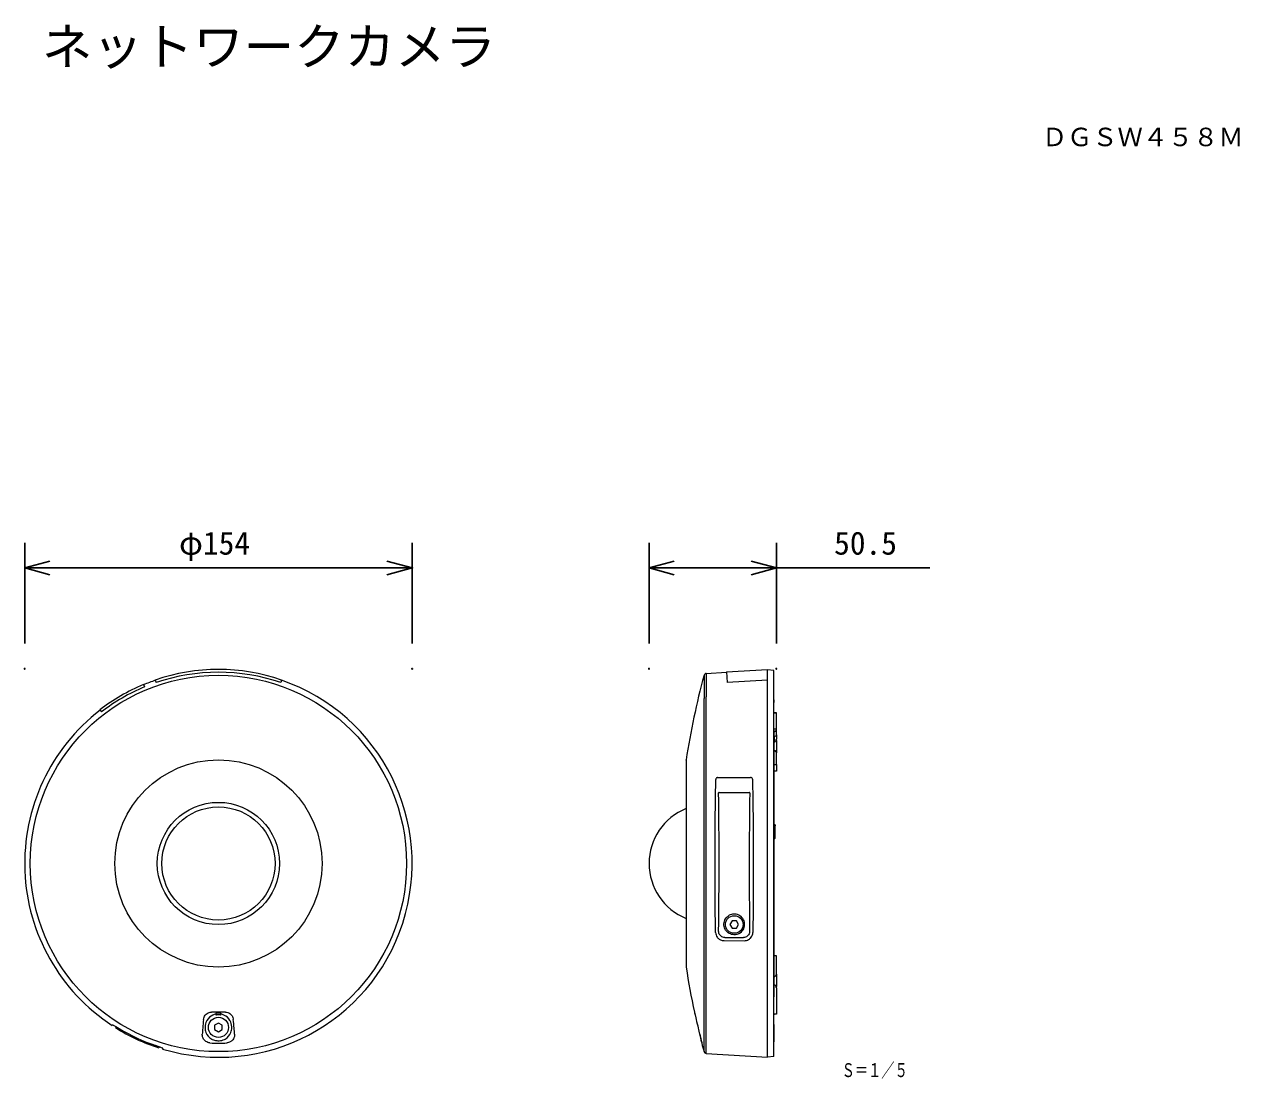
# Model space of a CAD drawing. Units: millimetres, scale not verified. Extents: x -63 to 62, y -119 to 120.
# Drawn here: x -36.5 to 60, y 36.2 to 119.8 of the extents above; entities that cross this region are included whole.
import ezdxf
from ezdxf.enums import TextEntityAlignment as Align

# ---------------------------------------------------------------- set-up
doc = ezdxf.new("R2010")
doc.units = ezdxf.units.MM
doc.header["$LTSCALE"] = 0.125
doc.header["$PDMODE"] = 32
doc.header["$PDSIZE"] = 0.0625
for name, color, linetype, lineweight in [('0-0_0', 7, 'Continuous', 25), ('0-4_GAIKEI', 1, 'Continuous', 18), ('0-5_SUNPO', 7, 'Continuous', 25)]:
    doc.layers.add(name, color=color, linetype=linetype, lineweight=lineweight)
for name, color, linetype in [('0-1_DEFPOINTS', 7, 'Continuous'), ('0-3_MOJI1', 7, 'Continuous'), ('0-6_TOUROKU', 7, 'Continuous')]:
    doc.layers.add(name, color=color, linetype=linetype)
doc.styles.add('ＭＳ ゴシック', font='')
doc.styles.get('ＭＳ ゴシック').set_extended_font_data('MS Gothic')

# ---------------------------------------------------------------- blocks, each defined once
blk = doc.blocks.new('_OPEN30')
at = {"layer": '0-0_0'}
blk.add_line((0, 0), (-1, 0), dxfattribs=at)
blk.add_lwpolyline([(-1, 0.26795), (0, 0), (-1, -0.26795)], dxfattribs=at)
blk = doc.blocks.new('D5')
at = {"layer": '0-1_DEFPOINTS'}
for p in [(23.8726, 77.5567), (13.7726, 69.5567), (23.8726, 69.5567)]:
    blk.add_point(p, dxfattribs=at)
at = {"layer": '0-5_SUNPO'}
for p, q in [((13.7726, 71.5567), (13.7726, 79.5567)), ((23.8726, 71.5567), (23.8726, 79.5567)), ((15.7726, 77.5567), (21.8726, 77.5567)), ((23.8726, 77.5567), (36.0393, 77.5567))]:
    blk.add_line(p, q, dxfattribs=at)
at = {"layer": '0-5_SUNPO', "xscale": 2, "yscale": 2, "rotation": 180}
blk.add_blockref('_OPEN30', (13.7726, 77.5567), dxfattribs=at)
at = {"layer": '0-5_SUNPO', "xscale": 2, "yscale": 2}
blk.add_blockref('_OPEN30', (23.8726, 77.5567), dxfattribs=at)
at = {"layer": '0-5_SUNPO', "style": 'ＭＳ ゴシック'}
blk.add_text('50.5', height=1.833, dxfattribs=at).set_placement((28.4559, 78.0567), align=Align.BOTTOM_LEFT)
blk = doc.blocks.new('D6')
at = {"layer": '0-1_DEFPOINTS'}
for p in [(-5.0202, 77.5567), (-35.7592, 69.5567), (-5.0202, 69.5567)]:
    blk.add_point(p, dxfattribs=at)
at = {"layer": '0-5_SUNPO'}
for p, q in [((-35.7592, 71.5567), (-35.7592, 79.5567)), ((-5.0202, 71.5567), (-5.0202, 79.5567)), ((-33.7592, 77.5567), (-7.0202, 77.5567))]:
    blk.add_line(p, q, dxfattribs=at)
at = {"layer": '0-5_SUNPO', "xscale": 2, "yscale": 2, "rotation": 180}
blk.add_blockref('_OPEN30', (-35.7592, 77.5567), dxfattribs=at)
at = {"layer": '0-5_SUNPO', "xscale": 2, "yscale": 2}
blk.add_blockref('_OPEN30', (-5.0202, 77.5567), dxfattribs=at)
at = {"layer": '0-5_SUNPO', "style": 'ＭＳ ゴシック'}
blk.add_text('φ154', height=1.833, dxfattribs=at).set_placement((-23.5147, 78.0567), align=Align.BOTTOM_LEFT)

msp = doc.modelspace()

# ---------------------------------------------------------------- linework, layer by layer
at = {"layer": '0-4_GAIKEI', "color": 7}
for p, q in [((19.2474, 68.442), (22.4935, 68.6406)), ((22.9926, 68.5511), (22.4935, 68.6206)), ((22.9926, 37.9511), (22.9926, 68.5511)), ((17.6355, 68.3234), (19.2486, 68.4221)), ((16.0344, 61.4558), (16.0356, 61.4709)), ((16.0344, 61.4558), (16.0344, 60.4514)), ((16.0356, 61.4709), (16.0356, 45.0313)), ((16.7083, 41.4257), (16.7131, 41.4193)), ((-29.4686, 40.4453), (-29.4921, 40.3948)), ((-25.4808, 38.5857), (-25.5044, 38.5353)), ((17.2708, 39.037), (17.2708, 39.0374)), ((17.2753, 39.0036), (17.2776, 38.9918)), ((17.6355, 38.1787), (22.4935, 37.8816)), ((22.9926, 37.9511), (22.4935, 37.8816))]:
    msp.add_line(p, q, dxfattribs=at)
at = {"layer": '0-4_GAIKEI'}
for p, q in [((22.4935, 66.7391), (22.4935, 68.6406)), ((-26.0831, 67.801), (-26.0195, 67.6163)), ((-26.013, 67.5974), (-26.0195, 67.6163)), ((-16.1264, 67.5974), (-16.1199, 67.6163)), ((-16.0563, 67.801), (-16.1199, 67.6163)), ((17.4547, 68.1763), (17.4547, 66.3492)), ((17.6355, 68.3234), (17.6355, 66.4783)), ((19.2474, 68.442), (19.2983, 67.6163)), ((19.2995, 67.5974), (19.2983, 67.6163)), ((22.4936, 67.7821), (19.2995, 67.5974)), ((-27.0185, 67.4443), (-26.9477, 67.2753)), ((-26.94, 67.2569), (-26.9477, 67.2753)), ((22.4935, 37.8816), (22.4935, 66.7391)), ((17.4547, 38.3258), (17.4547, 66.3492)), ((17.6355, 38.1787), (17.6355, 66.4783)), ((22.9926, 66.2395), (22.9926, 66.0259)), ((22.9926, 65.1973), (22.9926, 65.6465)), ((-30.4705, 65.4355), (-30.3586, 65.2905)), ((-30.3464, 65.2747), (-30.3586, 65.2905)), ((22.9926, 65.1973), (23.0215, 65.1931)), ((22.9926, 65.1911), (23.1926, 65.1911)), ((23.0345, 65.1911), (23.0215, 65.1931)), ((23.1926, 65.1911), (23.0346, 65.1911)), ((23.1926, 64.1511), (23.1926, 65.1911)), ((22.9926, 63.9335), (23.1926, 63.9335)), ((22.9926, 63.8229), (22.9926, 42.6793)), ((23.0215, 63.7061), (22.9926, 63.7005)), ((23.0215, 63.3151), (23.0215, 63.7061)), ((23.1926, 63.9335), (23.1926, 64.1511)), ((23.1926, 63.8517), (23.1926, 63.9335)), ((23.1926, 63.4664), (23.1926, 63.8517)), ((23.0215, 62.8812), (22.9926, 62.8725)), ((23.1926, 63.4664), (23.1926, 63.1111)), ((23.1926, 63.0042), (23.1926, 62.0198)), ((22.9926, 62.1753), (23.114, 62.1753)), ((23.1926, 61.1089), (23.1926, 60.5811)), ((16.0344, 60.4514), (16.0344, 45.0463)), ((18.5532, 60.0693), (21.1506, 60.084)), ((23.1926, 60.5811), (22.9926, 60.5811)), ((18.653, 58.8893), (21.0392, 58.8835)), ((22.9926, 58.2682), (22.9926, 58.2714)), ((23.0926, 56.3135), (22.9925, 56.3135)), ((22.9926, 56.3211), (23.0926, 56.3211)), ((23.0926, 56.3211), (23.0926, 56.3135)), ((23.0926, 56.3135), (23.0926, 56.244)), ((23.0926, 55.2592), (23.0926, 56.244)), ((22.9925, 54.7361), (22.9926, 54.7382)), ((22.9926, 49.5605), (22.9925, 49.5568)), ((22.9926, 49.647), (22.9926, 49.6452)), ((22.9926, 48.5059), (22.9925, 48.4976)), ((22.9926, 49.0173), (22.9926, 49.0208)), ((22.9926, 48.887), (22.9926, 48.8894)), ((22.9926, 48.5059), (22.9926, 48.5019)), ((22.9926, 48.4053), (22.9926, 48.4006)), ((19.1103, 47.3695), (20.5841, 47.3731)), ((22.9926, 47.8039), (22.9926, 47.8055)), ((19.0406, 47.129), (20.6609, 47.1254)), ((22.9926, 44.6973), (22.9926, 46.3218)), ((23.1926, 45.9211), (22.9926, 45.9211)), ((23.1926, 45.9211), (22.9926, 45.9211)), ((23.1926, 44.4823), (23.1926, 45.9211)), ((16.0344, 45.0463), (16.0356, 45.0313)), ((23.1926, 44.4823), (23.1926, 43.498)), ((23.0215, 43.6209), (22.9926, 43.6296)), ((23.1926, 43.3911), (23.1926, 41.3111)), ((-21.2851, 41.2875), (-21.2839, 41.2969)), ((-20.9124, 41.2337), (-21.227, 41.2337)), ((-20.8543, 41.2875), (-20.8555, 41.2969)), ((23.1926, 41.3111), (22.9926, 41.3111)), ((22.9926, 40.6416), (22.9926, 41.3049)), ((22.9926, 40.5511), (22.9926, 40.6416)), ((22.9926, 40.5143), (22.9926, 40.5511)), ((22.9926, 39.9511), (22.9926, 40.5143)), ((-29.2138, 40.2817), (-29.2373, 40.2314)), ((-29.2138, 40.2817), (-29.2003, 40.3108)), ((22.9926, 40.4762), (22.9926, 40.2626)), ((22.9926, 38.8511), (22.9926, 40.2626)), ((22.9926, 40.2624), (22.9926, 39.0911)), ((22.9926, 38.8716), (22.9926, 39.9953)), ((-25.7698, 38.6758), (-25.7933, 38.6255)), ((-25.7698, 38.6758), (-25.7563, 38.7048)), ((22.9926, 38.6889), (22.9926, 38.8716))]:
    msp.add_line(p, q, dxfattribs=at)
for points in [[(22.9926, 65.1973), (23.0215, 65.1931), (23.0345, 65.1911)], [(23.0215, 63.7061), (23.0784, 63.7224), (23.1241, 63.7456), (23.1533, 63.7687), (23.1753, 63.7954), (23.185, 63.8141), (23.1926, 63.8517)], [(22.9926, 63.3093), (23.0215, 63.3151), (23.0215, 62.8812)], [(22.9926, 61.1089), (23.1926, 61.1089), (23.1926, 62.0198)], [(22.9926, 50.8795), (22.9926, 53.2511), (22.9926, 60.9449)], [(18.3731, 47.7832), (18.3486, 50.172), (18.3448, 51.4038), (18.3514, 52.6496), (18.3512, 53.8973), (18.3447, 55.1423), (18.3488, 56.3679), (18.3698, 58.4658), (18.3913, 59.9143)], [(18.5532, 60.0693), (18.5183, 60.0654), (18.4851, 60.0543), (18.4553, 60.0367), (18.4206, 60.0015), (18.3987, 59.9586), (18.3913, 59.9143)], [(21.3132, 59.9308), (21.305, 59.9772), (21.2827, 60.0191), (21.2475, 60.0534), (21.2024, 60.076), (21.1769, 60.082), (21.1506, 60.084)], [(21.3132, 59.9308), (21.3381, 58.1959), (21.3552, 56.4098), (21.3593, 55.1808), (21.3519, 53.9376), (21.3512, 52.6932), (21.359, 51.4584), (21.357, 50.347), (21.3517, 49.6511), (21.3314, 47.7767)], [(20.2435, 47.6954), (20.3343, 47.7519), (20.4165, 47.8192), (20.4891, 47.8962), (20.551, 47.9815), (20.6013, 48.0737), (20.6398, 48.1726), (20.6652, 48.2757), (20.6772, 48.3815), (20.6753, 48.4882), (20.6596, 48.5943), (20.6306, 48.6961), (20.5885, 48.7939), (20.5338, 48.8859), (20.4673, 48.9705), (20.3899, 49.046), (20.3048, 49.1097), (20.2119, 49.162), (20.1128, 49.202), (20.0093, 49.2289), (19.9032, 49.2421), (19.8094, 49.2423), (19.7165, 49.2319), (19.6255, 49.2112), (19.5378, 49.1803), (19.4544, 49.14)], [(20.2435, 47.6954), (20.1471, 47.6516), (20.0453, 47.6203), (19.9398, 47.6023), (19.8325, 47.5982), (19.7254, 47.608), (19.6341, 47.6279), (19.5457, 47.6578), (19.4616, 47.6975), (19.3827, 47.7462), (19.3101, 47.8031), (19.2346, 47.8788), (19.1698, 47.9632), (19.1167, 48.0547), (19.0759, 48.1518), (19.048, 48.253), (19.0331, 48.3582), (19.0319, 48.4643), (19.0444, 48.5698), (19.0704, 48.6731), (19.1098, 48.7724), (19.1587, 48.8612), (19.2185, 48.9437), (19.2883, 49.0184), (19.3673, 49.0843), (19.4544, 49.14)], [(18.3731, 47.7832), (18.3821, 47.6838), (18.4062, 47.5866), (18.4451, 47.4938), (18.498, 47.4074), (18.5299, 47.3666), (18.565, 47.3283), (18.6031, 47.2927), (18.644, 47.26), (18.7026, 47.2214), (18.7652, 47.1889), (18.8311, 47.1631), (18.8996, 47.1444), (18.9697, 47.1329), (19.0406, 47.129)], [(19.1103, 47.3695), (19.0292, 47.3761), (18.9503, 47.3959), (18.8761, 47.4285), (18.8086, 47.4726), (18.7503, 47.5261), (18.7016, 47.5878), (18.6634, 47.6559), (18.6364, 47.7286), (18.621, 47.8022), (18.6165, 47.8771)], [(21.0756, 47.883), (21.0708, 47.8057), (21.0546, 47.7302), (21.0271, 47.6579), (20.9889, 47.5904), (20.9403, 47.5291), (20.8822, 47.476), (20.8158, 47.4325), (20.7427, 47.4001), (20.6647, 47.3801), (20.5841, 47.3731)], [(20.6609, 47.1254), (20.7473, 47.1308), (20.8319, 47.1471), (20.9132, 47.1738), (20.99, 47.2104), (21.0611, 47.256), (21.1016, 47.2882), (21.1393, 47.3232), (21.2058, 47.4012), (21.2593, 47.488), (21.2986, 47.5818), (21.3225, 47.6779), (21.3314, 47.7767)], [(-22.2489, 40.8845), (-22.2323, 40.9748), (-22.2031, 41.062), (-22.162, 41.1443), (-22.1094, 41.2202), (-22.0459, 41.2884), (-21.973, 41.3469), (-21.8922, 41.3941), (-21.8051, 41.4291), (-21.7133, 41.4511), (-21.6215, 41.4593)], [(-21.9829, 40.7999), (-22.01, 40.749), (-22.0585, 40.6363), (-22.0945, 40.5188), (-22.1179, 40.3981), (-22.1285, 40.2755), (-22.1292, 40.2466)], [(-21.2107, 41.3696), (-21.2525, 41.3673), (-21.2673, 41.365), (-21.2703, 41.3639), (-21.2707, 41.3633)], [(-20.9287, 41.3696), (-20.8869, 41.3673), (-20.8721, 41.365), (-20.8691, 41.3639), (-20.8687, 41.3633)], [(-20.5179, 41.4593), (-20.4238, 41.4507), (-20.3322, 41.4284), (-20.245, 41.393), (-20.164, 41.3452), (-20.1102, 41.3035), (-20.0612, 41.2563), (-20.0176, 41.2043), (-19.9886, 41.1626), (-19.963, 41.1187), (-19.9226, 41.0259), (-19.8969, 40.9282), (-19.8905, 40.8845)], [(-20.0102, 40.2466), (-20.0122, 40.3045), (-20.0259, 40.4268), (-20.0522, 40.5469), (-20.0912, 40.6634), (-20.1427, 40.7748), (-20.1565, 40.7999)], [(22.9926, 41.3049), (23.0215, 41.309), (23.0344, 41.3111)], [(-21.7487, 39.0249), (-21.8342, 39.0381), (-21.917, 39.062), (-21.9956, 39.096), (-22.0685, 39.1394), (-22.1346, 39.1912), (-22.1981, 39.2564), (-22.2513, 39.3288), (-22.2935, 39.4071), (-22.3243, 39.4896), (-22.3434, 39.5749), (-22.3507, 39.6615), (-22.3499, 39.7052)], [(-19.7895, 39.7052), (-19.7915, 39.6112), (-19.8073, 39.5181), (-19.837, 39.4277), (-19.8801, 39.3419), (-19.9379, 39.2604), (-20.0086, 39.1879), (-20.0484, 39.1555), (-20.091, 39.1262), (-20.1358, 39.1002), (-20.1826, 39.0777), (-20.2583, 39.0502), (-20.3371, 39.0319), (-20.3907, 39.0249)], [(-21.6056, 39.32), (-21.5562, 39.2951), (-21.4709, 39.2594), (-21.3826, 39.2311), (-21.2921, 39.2101), (-21.2092, 39.1975), (-21.1256, 39.1907), (-21.0697, 39.1894)], [(-21.0697, 39.1894), (-21.0137, 39.1907), (-20.9025, 39.201), (-20.7928, 39.2218), (-20.6859, 39.2532), (-20.583, 39.2952), (-20.5338, 39.32)]]:
    msp.add_lwpolyline(points, dxfattribs=at)
for points in [[(19.5062, 48.4111), (19.6794, 48.1111), (20.0258, 48.1111), (20.199, 48.4111), (20.0258, 48.7111), (19.6794, 48.7111)], [(-20.7697, 40.0779), (-20.7697, 40.4243), (-21.0697, 40.5975), (-21.3697, 40.4243), (-21.3697, 40.0779), (-21.0697, 39.9047)]]:
    msp.add_lwpolyline(points, close=True, dxfattribs=at)
at = {"layer": '0-4_GAIKEI', "color": 7}
for points in [[(16.6907, 41.4646), (16.6946, 41.4593), (16.6947, 41.459), (16.6952, 41.4579), (16.7121, 41.394), (16.7446, 41.2586), (16.8311, 40.8845)], [(16.6983, 41.4468), (16.7738, 41.1337), (16.8311, 40.8843)], [(-29.4686, 40.4453), (-29.4681, 40.4459), (-29.4663, 40.4468), (-29.4634, 40.4469), (-29.4544, 40.445), (-29.4334, 40.4371), (-29.3679, 40.4048), (-29.2715, 40.3517), (-29.0356, 40.2138), (-28.9409, 40.1571)], [(17.1118, 39.7052), (17.2377, 39.186), (17.2705, 39.0401), (17.2732, 39.0249), (17.2776, 38.9918)], [(17.1118, 39.705), (17.2323, 39.209), (17.2708, 39.037), (17.2753, 39.0036)], [(17.2698, 39.0428), (17.2568, 39.1027), (17.1902, 39.385), (17.1118, 39.705)], [(-25.4808, 38.5857), (-25.4806, 38.5866), (-25.4811, 38.5885), (-25.4829, 38.5908), (-25.4901, 38.5965), (-25.5097, 38.6074), (-25.5765, 38.6369), (-25.6791, 38.6765), (-25.9365, 38.7686), (-26.0407, 38.8047)]]:
    msp.add_lwpolyline(points, dxfattribs=at)
at = {"layer": '0-4_GAIKEI'}
for centre, radius in [((-21.0697, 53.2511), 14.9252), ((-21.0697, 53.2511), 8.2198), ((-21.0697, 53.2511), 4.849), ((-21.0697, 53.2511), 4.49), ((19.8526, 48.4111), 0.7), ((-21.0697, 40.2511), 0.7994)]:
    msp.add_circle(centre, radius, dxfattribs=at)
at = {"layer": '0-4_GAIKEI', "color": 7}
for centre, radius, start, end in [((-21.0697, 53.2511), 15.3894, 70.98775, 109.01226), ((-21.0697, 53.2511), 15.3695, 109.01226, 112.74015), ((-21.0697, 53.2511), 15.3695, 253.22964, 70.98775), ((75.3491, 52.4206), 60, 164.77587, 171.32448), ((17.6477, 68.1238), 0.2, 93.5, 164.77587), ((-21.0697, 53.2511), 15.3894, 112.74015, 127.65173), ((-21.0697, 53.2511), 15.3695, 127.65173, 236.77037), ((17.7926, 53.2511), 4.7, 111.9668, 180), ((17.7926, 53.2511), 4.7, 179.99999, 248.0332), ((75.3491, 54.0816), 60, 188.67552, 192.13898), ((16.7885, 41.4856), 0.1, 192.14216, 209.13432), ((16.7923, 41.4803), 0.1, 192.13208, 201.13973), ((78.4113, 54.9229), 63.1601, 192.84223, 193.48638), ((78.4282, 54.9268), 63.1774, 192.84248, 193.48641), ((-21.0697, 53.2511), 15.2777, 238.9885, 251.0115), ((79.7602, 55.2423), 64.5463, 193.48283, 193.92865), ((79.7677, 55.244), 64.554, 193.48284, 193.92855), ((75.3491, 54.0816), 60, 194.56601, 195.22413), ((17.6477, 38.3784), 0.2, 195.22413, 266.5)]:
    msp.add_arc(centre, radius, start, end, dxfattribs=at)
at = {"layer": '0-4_GAIKEI'}
for centre, radius, start, end in [((-21.0697, 53.1938), 15.2282, 71.05789, 108.94211), ((-21.0411, 53.2019), 15.2427, 112.76789, 127.62397), ((22.8926, 65.6465), 0.1, 359.99999, 1.99001), ((22.9526, 63.1111), 0.24, 286.69924, 0), ((22.9526, 63.1111), 0.24, 346.25653, 359.99997), ((22.9639, 62.0102), 0.2233, 47.72188, 82.63275), ((18.6531, 58.8497), 0.0396, 90.16958, 181.55267), ((21.0388, 58.8438), 0.0397, 358.39104, 89.33719), ((21.1516, 57.9968), 1.841, 359.98243, 3.1145), ((22.9639, 44.4919), 0.2234, 277.37492, 312.28492), ((22.9526, 43.3911), 0.24, 360, 73.30076), ((22.9526, 43.3911), 0.24, 0.00003, 13.73907), ((-21.0697, 12.2992), 29.1653, 88.91588, 91.08415), ((-1.4361, 38.4614), 20.9534, 173.35922, 175.25928), ((-21.1247, 40.3099), 0.9883, 112.64443, 150.27639), ((-21.0782, 40.1882), 1.1186, 100.65555, 112.43682), ((-21.2276, 41.2917), 0.0578, 184.17834, 270.51801), ((-18.9679, 40.8735), 2.3544, 167.99107, 169.63888), ((-21.0697, 34.4479), 6.9232, 88.8327, 91.1673), ((-20.9118, 41.2917), 0.0578, 269.4822, 355.8234), ((-23.1716, 40.8735), 2.3544, 10.36112, 12.00892), ((-21.0612, 40.1882), 1.1186, 67.56319, 79.34445), ((-21.0148, 40.3099), 0.9883, 29.72362, 67.35557), ((-40.6962, 38.4616), 20.9463, 4.74175, 6.64246), ((-21.0697, 53.2511), 15.3695, 237.89884, 252.10117), ((-5.2621, 38.8218), 17.1106, 175.40329, 177.04077), ((-20.9991, 40.2303), 1.1301, 179.17232, 200.00761), ((-21.1242, 40.1984), 1.0018, 200.74198, 241.27431), ((-21.0152, 40.1984), 1.0018, 298.72569, 339.25802), ((-21.1403, 40.2303), 1.1301, 339.9895, 0.82638), ((-36.8828, 38.8213), 17.1161, 2.95995, 4.59691), ((-21.0468, 46.3978), 7.4061, 264.56188, 269.82293), ((-21.0926, 46.3977), 7.406, 270.17706, 275.43815)]:
    msp.add_arc(centre, radius, start, end, dxfattribs=at)
for centre, major_axis, ratio, start_param, end_param in [((22.9526, 63.4664), (0.24, 0), 0.658329, 5.0038458, 6.2831853), ((22.9526, 63.0042), (0.24, 0), 0.875883, 6.2831853, 6.5227363), ((22.9526, 63.0042), (0.24, 0), 0.875883, 0, 0.2395109), ((22.9526, 62.0198), (-0.24, 0), 0.875883, 3.1415927, 3.9743534), ((18.1256, 53.2511), (0, -15.1024), 0.034783, 1.2069898, 1.9504969), ((21.5744, 53.2511), (0, -15.3131), 0.034783, 4.3385935, 5.0705485), ((22.4926, 57.4814), (0.5, 0), 0.988824, 6.2831853, 6.2901772), ((22.8526, 56.244), (0.24, 0), 0.173648, 5.3352144, 6.2831853), ((22.8526, 55.2592), (-0.24, 0), 0.173648, 2.195598, 3.1415927), ((22.9526, 44.4823), (0.24, 0), 0.875883, 5.4504245, 6.2831853), ((22.9526, 43.498), (-0.24, 0), 0.875883, 2.9020326, 3.1415927), ((22.9526, 43.498), (-0.24, 0), 0.875883, 2.9021008, 3.1415927)]:
    msp.add_ellipse(centre, major_axis=major_axis, ratio=ratio, start_param=start_param, end_param=end_param, dxfattribs=at)

# ---------------------------------------------------------------- block references
at = {"layer": '0-5_SUNPO'}
for name in ['D6', 'D5']:
    msp.add_blockref(name, (-0.68, -0.8612), dxfattribs=at)

# ---------------------------------------------------------------- texts
at = {"layer": '0-3_MOJI1', "style": 'ＭＳ ゴシック'}
msp.add_text('ネットワークカメラ', height=2.933, dxfattribs=at).set_placement((-35.0693, 115.705), align=Align.BOTTOM_LEFT)
at = {"layer": '0-6_TOUROKU', "style": 'ＭＳ ゴシック'}
msp.add_text('ＤＧＳＷ４５８Ｍ', height=1.466, dxfattribs=at).set_placement((44.264, 109.705), align=Align.BOTTOM_LEFT)
at = {"layer": '0-6_TOUROKU', "style": 'ＭＳ ゴシック', "width": 0.7}
msp.add_text('Ｓ＝１／５', height=1.1, dxfattribs=at).set_placement((28.3722, 35.98), align=Align.BOTTOM_LEFT)

doc.saveas('drawing.dxf')
